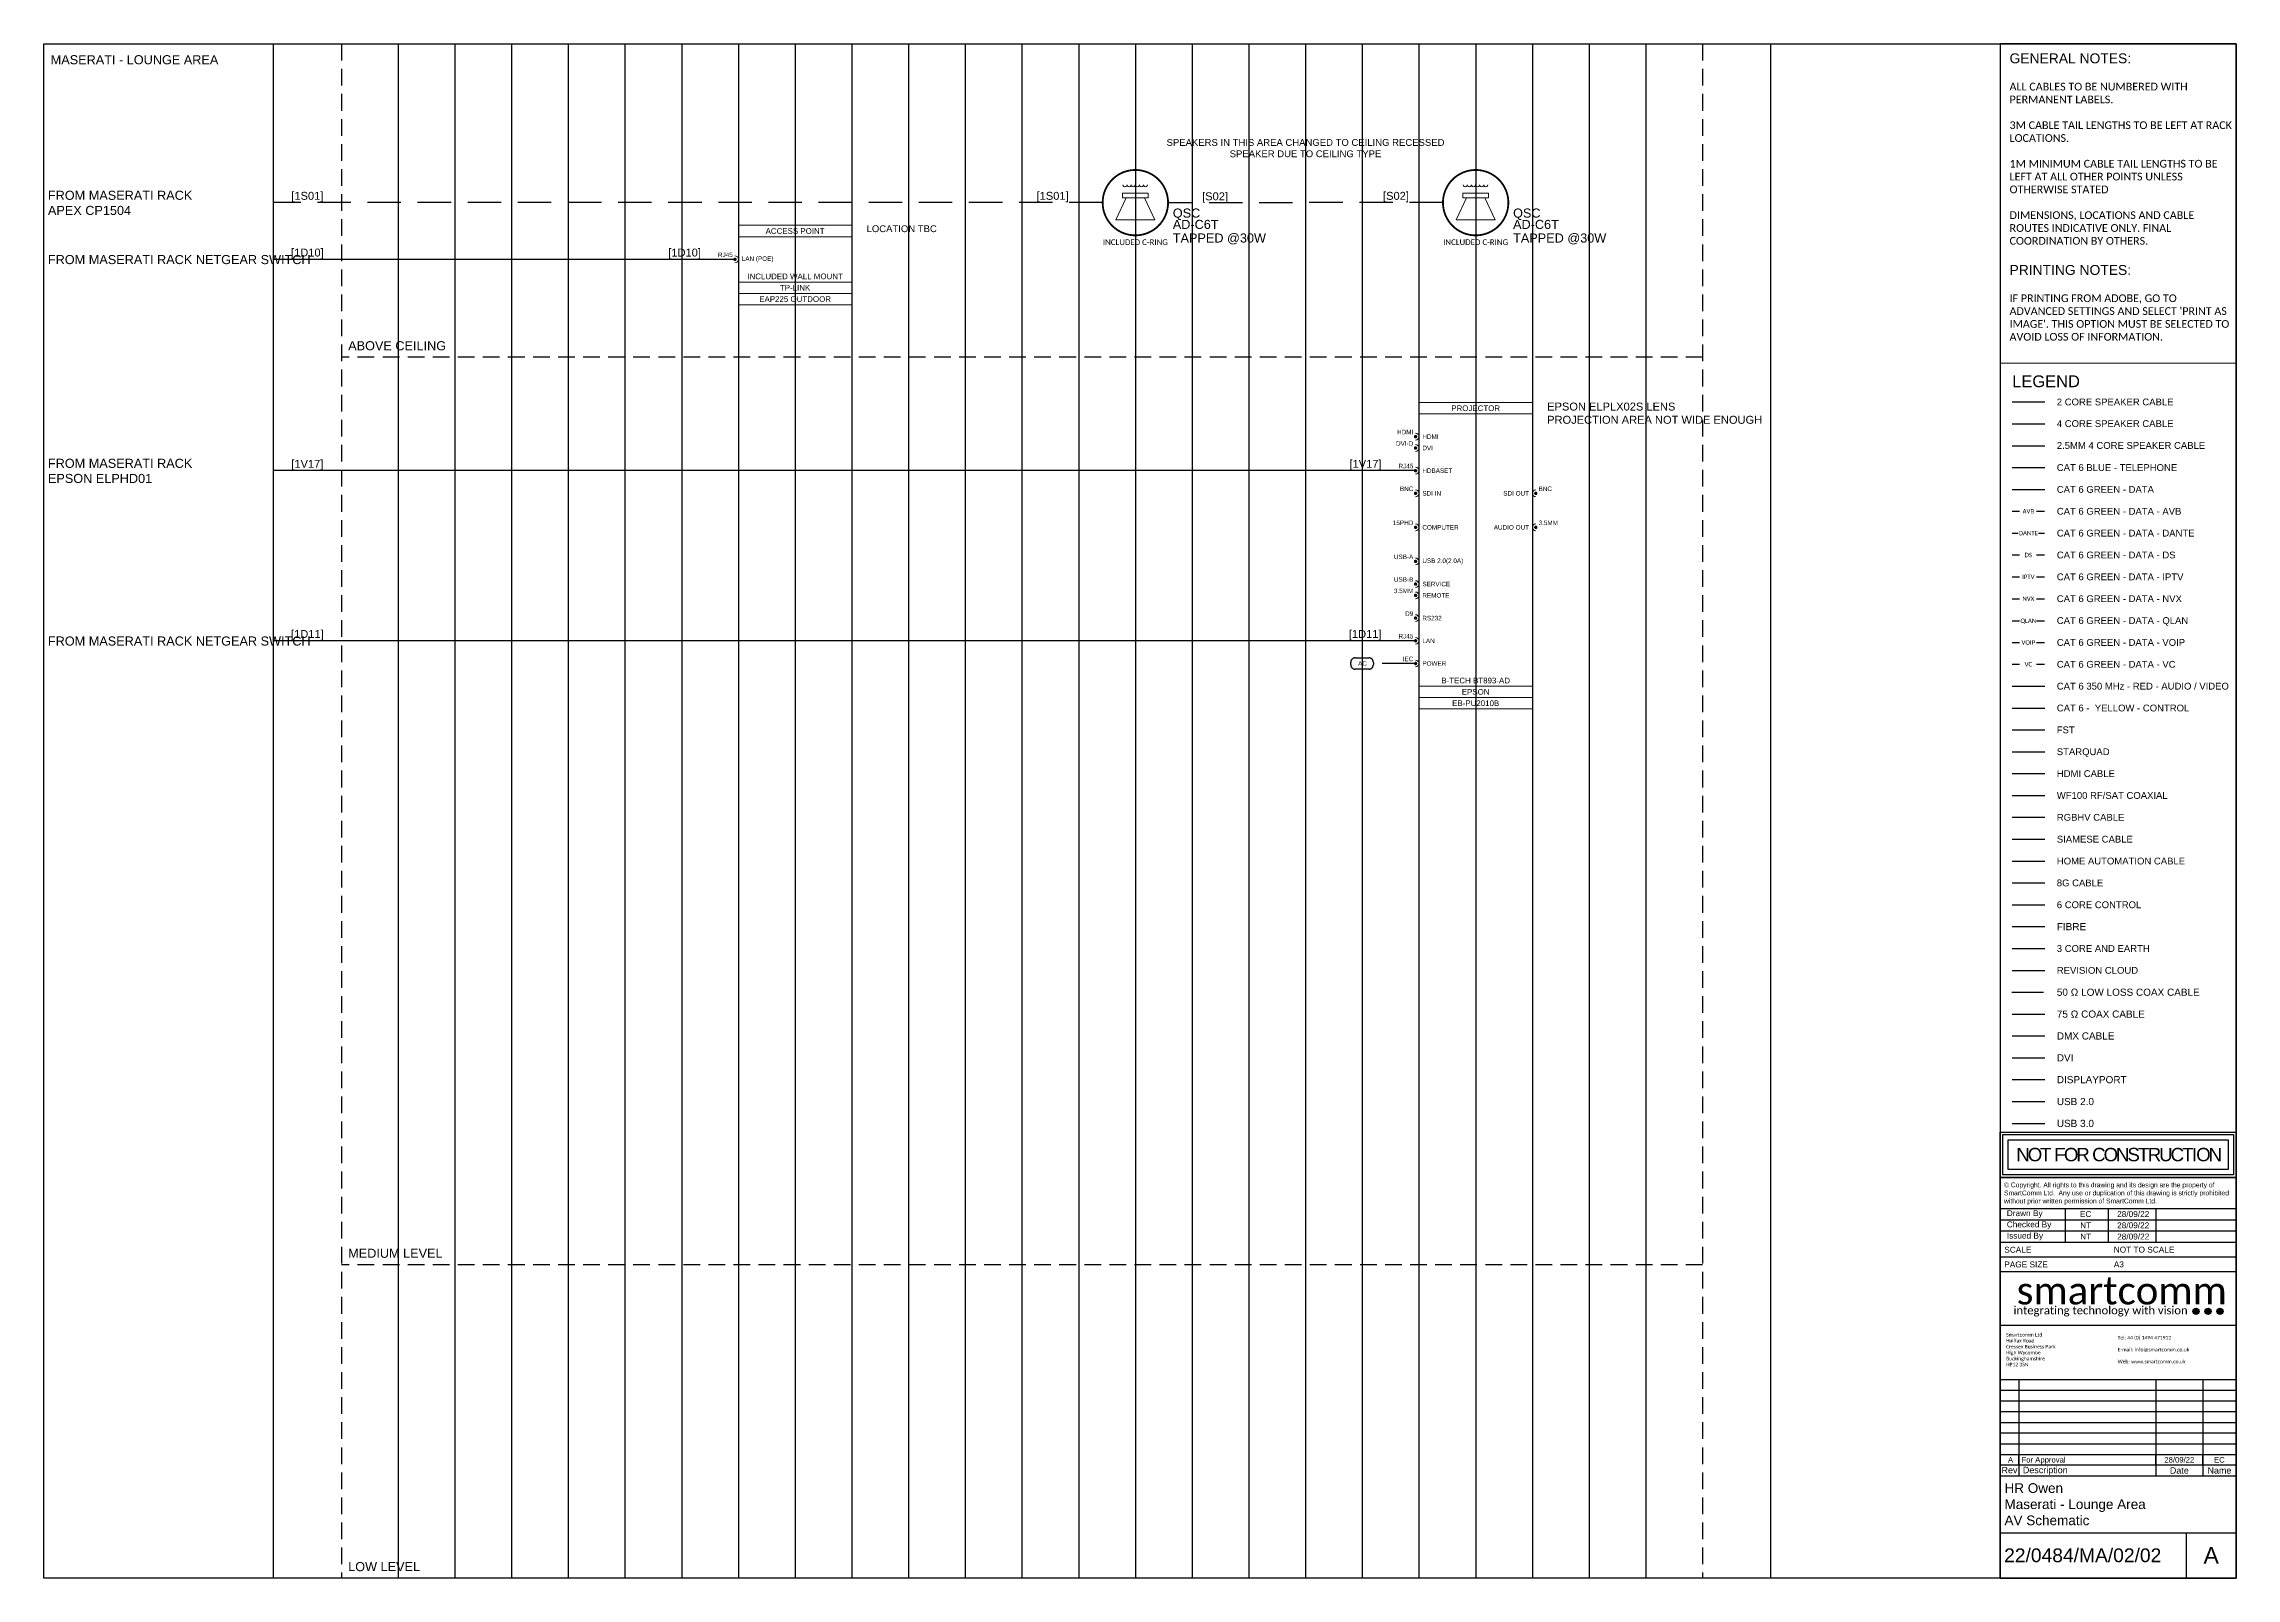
# Paper-space layout '02' of a CAD drawing. Header units: millimetres. Extents: x 6 to 404, y 1 to 279.
# The model-space entities are those that its viewports show. They can reach past a viewport. Long polylines and large blocks are cut down to what shows.
import ezdxf
from ezdxf.enums import TextEntityAlignment as Align
from ezdxf.lldxf.tags import DXFTag

# ---------------------------------------------------------------- set-up
doc = ezdxf.new("R2010")
doc.units = ezdxf.units.MM
for name, pattern in [('DASHDOT', [1, 0.5, -0.25, 0, -0.25]), ('DASHED', [0.75, 0.5, -0.25]), ('DASHED2', [0.375, 0.25, -0.125]), ('DIVIDE', [1.25, 0.5, -0.25, 0, -0.25, 0, -0.25])]:
    doc.linetypes.add(name, pattern=pattern)
for name, color, linetype in [('SC - 2 Core Speaker', 211, 'DASHED'), ('SC - 3 Core and Earth', 7, 'DIVIDE'), ('SC - 3 Core Flex', 7, 'DASHED'), ('SC - 4 Core Speaker', 211, 'Continuous'), ('SC - 50 Ohm Coax', 36, 'DASHDOT'), ('SC - 6 Core Control', 40, 'DASHED'), ('SC - 75 Ohm Coax', 36, 'DASHED'), ('SC - 8G Cable', 115, 'Continuous'), ('SC - Cat - Blue - Tel', 5, 'Continuous'), ('SC - Cat - Green - Data', 84, 'Continuous'), ('SC - Cat - Green - Data - QLAN', 84, 'QLAN'), ('SC - Cat - Red - AV', 1, 'Continuous'), ('SC - Cat - Yellow - Control', 40, 'Continuous'), ('SC - Display Port', 194, 'ZIGZAG'), ('SC - DMX Cable', 30, 'Continuous'), ('SC - DVI', 192, 'DASHDOT'), ('SC - Fibre', 170, 'DASHED'), ('SC - FST', 4, 'DASHED'), ('SC - HDMI', 192, 'Continuous'), ('SC - Home Automation Cable', 62, 'DASHED'), ('SC - Induction Loop 4 Core Speaker', 211, 'DIVIDE'), ('SC - Revision Cloud', 3, 'Continuous'), ('SC - RGBHV', 252, 'DASHED'), ('SC - Siamese', 46, 'DIVIDE'), ('SC - Starquad', 4, 'Continuous'), ('SC - Tel Data Socket Equipment', 7, 'Continuous'), ('SC - Text', 7, 'Continuous'), ('SC - TITLE_BLOCK', 7, 'Continuous'), ('SC - USB 2.0', 84, 'DASHED'), ('SC - USB 3.0', 84, 'DASHDOT'), ('SC - WF100', 252, 'Continuous'), ('Text', 7, 'Continuous')]:
    doc.layers.add(name, color=color, linetype=linetype)
doc.layers.add('SC - Equipment', color=7, linetype='Continuous', lineweight=13)
doc.layers.add('SC - Xlines', color=252, linetype='Continuous', plot=False)
doc.styles.add('ARIAL', font='arial.ttf')
doc.styles.add('CALIBRI', font='calibri.ttf')
doc.styles.get("Standard").update_dxf_attribs({"font": 'arial.ttf', "height": 35})
doc.styles.add('STYLE1', font='arial.ttf', dxfattribs={"height": 50})
tags = doc.linetypes.add('QLAN', pattern='A,3.942001,-0.106942,["QLAN",ARIAL,S=0.5,R=0,X=0,Y=-0.25],-1.981735,3.969322', length=10).pattern_tags.tags
tags[6] = DXFTag(74, 10)
doc.linetypes.add('ZIGZAG', pattern='A,0.00254,-5.08,[131,ltypeshp.shx,S=5.08,R=0,X=-5.08,Y=0],-10.16,[131,ltypeshp.shx,S=5.08,R=180,X=5.08,Y=0],-5.08', length=20.32254)

# ---------------------------------------------------------------- blocks, each defined once
blk = doc.blocks.new('DrawnChkIss')
at = {"layer": 'SC - TITLE_BLOCK'}
for p, q in [((0, 9.05), (44.13, 9.05)), ((12.21, 2.75), (12.21, 9.05)), ((20.25, 2.75), (20.25, 9.05)), ((29.13, 9.05), (29.13, 2.75)), ((0, 6.95), (44.13, 6.95)), ((0, 4.85), (44.13, 4.85)), ((0, 2.75), (44.13, 2.75))]:
    blk.add_line(p, q, dxfattribs=at)
at = {"layer": 'SC - TITLE_BLOCK', "char_height": 1.1057, "width": 10.9483, "attachment_point": 4}
for s, insert in [('{\\fArial|b0|i0|c0|p34;Drawn By}', (1.26, 8)), ('{\\fArial|b0|i0|c0|p34;Checked By}', (1.26, 5.9)), ('{\\fArial|b0|i0|c0|p34;Issued By}', (1.26, 3.8))]:
    blk.add_mtext(s, dxfattribs=dict(at, insert=insert))
at = {"layer": 'SC - TITLE_BLOCK', "style": 'STYLE1'}
for tag, p in [('INITIALS', (16.01, 8)), ('DRAWDATE', (24.89, 8)), ('INITIALS', (16.01, 5.9)), ('INITIALS', (16.01, 3.8)), ('ISSUEDATE', (24.89, 3.8)), ('CHKDDATE', (24.89, 5.9))]:
    blk.add_attdef(tag, text='', height=1.11, dxfattribs=at).set_placement(p, align=Align.MIDDLE_CENTER)
blk = doc.blocks.new('RevisionDTLS')
at = {"layer": 'SC - TITLE_BLOCK', "ltscale": 5}
for p, q in [((3.4, 0), (3.4, 1.94)), ((28.3, 0), (28.3, 1.94)), ((36.8, 0), (36.8, 1.94))]:
    blk.add_line(p, q, dxfattribs=at)
blk.add_lwpolyline([(0, 1.94), (42.87, 1.94), (42.87, 0), (0, 0)], close=True, dxfattribs=at)
blk.add_attdef('REV', text='', height=1, dxfattribs=at).set_placement((1.9, 0.97), align=Align.MIDDLE)
blk.add_attdef('DESCRIPTION', text='', height=1, dxfattribs=at).set_placement((3.9, 0.97), align=Align.MIDDLE_LEFT)
for tag, p in [('DATE', (32.55, 0.97)), ('INITIAL', (39.83, 0.97))]:
    blk.add_attdef(tag, text='', height=1, dxfattribs=at).set_placement(p, align=Align.MIDDLE_CENTER)
blk = doc.blocks.new('*U53')
at = {"layer": 'SC - TITLE_BLOCK'}
for points in [[(-21.44, 8.24), (21.44, 8.24), (21.44, 0), (-21.44, 0)], [(-20.95, 7.77), (20.95, 7.77), (20.95, 0.49), (-20.95, 0.49)], [(-19.98, 6.8), (19.98, 6.8), (19.98, 1.46), (-19.98, 1.46)]]:
    blk.add_lwpolyline(points, close=True, dxfattribs=at)
at = {"layer": 'SC - TITLE_BLOCK', "insert": (0, 4.13), "char_height": 2.4285, "width": 39.9585, "attachment_point": 5, "style": 'STYLE1'}
blk.add_mtext('{\\T0.85;NOT FOR CONSTRUCTION}', dxfattribs=at)
blk = doc.blocks.new('SMARTCOMM LOGO 2019')
at = {"layer": 'SC - TITLE_BLOCK', "ltscale": 5, "true_color": 0x0fce74}
h = blk.add_hatch(color=112, dxfattribs=at)
h.dxf.hatch_style = 1
edge = h.paths.add_edge_path()
edge.add_arc((14.16, -2.37), 0.569, 0, 360)
h = blk.add_hatch(color=112, dxfattribs=at)
h.dxf.hatch_style = 1
edge = h.paths.add_edge_path()
edge.add_arc((16.32, -2.37), 0.569, 0, 360)
h = blk.add_hatch(color=112, dxfattribs=at)
h.dxf.hatch_style = 1
edge = h.paths.add_edge_path()
edge.add_arc((18.48, -2.37), 0.569, 0, 360)
at = {"layer": 'SC - TITLE_BLOCK', "color": 112, "ltscale": 5, "true_color": 0x0fce74}
for centre in [(14.16, -2.37), (16.32, -2.37), (18.48, -2.37)]:
    blk.add_circle(centre, 0.569, dxfattribs=at)
at = {"layer": 'SC - TITLE_BLOCK', "ltscale": 5, "insert": (0, 1.36), "char_height": 5, "attachment_point": 5, "style": 'CALIBRI'}
blk.add_mtext_dynamic_manual_height_columns('\\pxqd;{\\C232;\\c6885326;smart\\C253;\\c10396581;comm}', width=36.8648, gutter_width=48.7, heights=[0], dxfattribs=at)
at = {"layer": 'SC - TITLE_BLOCK', "ltscale": 5, "insert": (-3.19, -2.37), "char_height": 1.47, "attachment_point": 5, "line_spacing_factor": 0.816327, "style": 'CALIBRI'}
blk.add_mtext_dynamic_manual_height_columns('{\\C253;\\c10396581;integrating technology with} {\\C232;\\c6885326;vision}', width=69.6177, gutter_width=48.7, heights=[0], dxfattribs=at)
blk = doc.blocks.new('EPSON EB-PU2010B - SCHEMATIC')
at = {"layer": 'SC - Equipment'}
for p, q in [((-25, 0), (25, 0)), ((-25, -135), (-25, 0)), ((25, 0), (25, -135)), ((25, -5), (-25, -5)), ((25, -125), (-25, -125)), ((25, -125), (-25, -125)), ((25, -130), (-25, -130)), ((25, -130), (-25, -130)), ((25, -130), (-25, -130)), ((25, -135), (-25, -135))]:
    blk.add_line(p, q, dxfattribs=at)
at = {"layer": 'SC - Equipment', "const_width": 0.7}
for points in [[(-26.1, -15, 1), (-26.9, -15, 1)], [(-26.1, -20, 1), (-26.9, -20, 1)], [(-26.1, -30, 1), (-26.9, -30, 1)], [(-26.1, -40, 1), (-26.9, -40, 1)], [(26.1, -40, -1), (26.9, -40, -1)], [(-26.1, -55, 1), (-26.9, -55, 1)], [(26.1, -55, -1), (26.9, -55, -1)], [(-26.1, -70, 1), (-26.9, -70, 1)], [(-26.1, -80, 1), (-26.9, -80, 1)], [(-26.1, -85, 1), (-26.9, -85, 1)], [(-26.1, -95, 1), (-26.9, -95, 1)], [(-26.1, -105, 1), (-26.9, -105, 1)], [(-26.1, -115, 1), (-26.9, -115, 1)]]:
    blk.add_lwpolyline(points, format="xyb", close=True, dxfattribs=at)
at = {"layer": 'SC - Equipment'}
for centre, start, end in [((-26.5, -15), 270, 90), ((-26.5, -20), 270, 90), ((-26.5, -30), 270, 90), ((-26.5, -40), 270, 90), ((26.5, -40), 90, 270), ((-26.5, -55), 270, 90), ((26.5, -55), 90, 270), ((-26.5, -70), 270, 90), ((-26.5, -80), 270, 90), ((-26.5, -85), 270, 90), ((-26.5, -95), 270, 90), ((-26.5, -105), 270, 90), ((-26.5, -115), 270, 90)]:
    blk.add_arc(centre, 1.5, start, end, dxfattribs=at)
at = {"ltscale": 5}
for tag, p in [('DESCRIPTION', (0, -2.5)), ('BRACKET', (0, -122.5)), ('MODEL', (0, -132.5)), ('MAKE', (0, -127.5))]:
    blk.add_attdef(tag, text='', height=2.5, dxfattribs=at).set_placement(p, align=Align.MIDDLE_CENTER)
at = {"ltscale": 5, "flags": 1}
for tag, p in [('ROOM_TYPE', (45, -5)), ('LOCATION', (45, -10)), ('RACK_EQUIPMENT_(Y/N)', (45, -15)), ('IP_(Y/N)', (45, -30)), ('AMP(@240V)', (45, -40)), ('POE(WATT)', (45, -35)), ('WATT', (45, -45)), ('BTU/H', (45, -50)), ('WEIGHT(KG)', (45, -55)), ('TRANSFORMER_TAPS', (45, -60))]:
    blk.add_attdef(tag, p, '', height=2.5, dxfattribs=at)
at = {"layer": 'SC - Equipment', "ltscale": 5, "char_height": 2}
for s, insert, width, attachment_point in [('DVI-D', (-27.5, -18), 5.7736, 6), ('HDMI', (-27.5, -13), 5.7736, 6), ('HDMI', (-23.5, -15), 23.5, 4), ('DVI', (-23.5, -20), 23.5, 4), ('RJ45', (-27.5, -28), 5.7736, 6), ('HDBASET', (-23.5, -30), 23.5, 4), ('BNC', (-27.5, -38), 5.7736, 6), ('BNC', (27.72, -38), 7.1748, 4), ('SDI IN', (-23.5, -40), 23.5, 4), ('SDI OUT', (23.5, -40), 23.5, 6), ('15PHD', (-27.5, -53), 5.7736, 6), ('COMPUTER', (-23.5, -55), 23.5, 4), ('AUDIO OUT', (23.5, -55), 23.5, 6), ('3.5MM', (27.72, -53), 7.1748, 4), ('USB-A', (-27.5, -68), 5.7736, 6), ('USB-B', (-27.5, -78), 5.7736, 6), ('USB 2.0(2.0A)', (-23.5, -70), 23.5, 4), ('3.5MM', (-27.5, -83), 5.7736, 6), ('SERVICE', (-23.5, -80), 23.5, 4), ('REMOTE', (-23.5, -85), 23.5, 4), ('D9', (-27.5, -93), 5.7736, 6), ('RS232', (-23.5, -95), 23.5, 4), ('RJ45', (-27.5, -103), 5.7736, 6), ('LAN', (-23.5, -105), 23.5, 4), ('IEC', (-27.5, -113), 5.7736, 6), ('POWER', (-23.5, -115), 23.5, 4)]:
    blk.add_mtext(s, dxfattribs=dict(at, insert=insert, width=width, attachment_point=attachment_point))
blk = doc.blocks.new('TP-LINK EAP225 OUTDOOR - SCHEMATIC')
at = {"layer": 'SC - Equipment'}
for p, q in [((-25, 0), (25, 0)), ((-25, -35), (-25, 0)), ((25, 0), (25, -35)), ((25, -5), (-25, -5)), ((25, -25), (-25, -25)), ((25, -25), (-25, -25)), ((25, -30), (-25, -30)), ((25, -30), (-25, -30)), ((25, -30), (-25, -30)), ((25, -35), (-25, -35))]:
    blk.add_line(p, q, dxfattribs=at)
at = {"layer": 'SC - Equipment', "const_width": 0.7}
blk.add_lwpolyline([(-26.1, -15, 1), (-26.9, -15, 1)], format="xyb", close=True, dxfattribs=at)
at = {"layer": 'SC - Equipment'}
blk.add_arc((-26.5, -15), 1.5, 270, 90, dxfattribs=at)
at = {"ltscale": 5}
for tag, p in [('DESCRIPTION', (0, -2.5)), ('BRACKET', (0, -22.5)), ('MAKE', (0, -27.5)), ('MODEL', (0, -32.5))]:
    blk.add_attdef(tag, text='', height=2.5, dxfattribs=at).set_placement(p, align=Align.MIDDLE_CENTER)
at = {"ltscale": 5, "flags": 1}
for tag, p in [('ROOM_TYPE', (45, -5)), ('LOCATION', (45, -10)), ('RACK_EQUIPMENT_(Y/N)', (45, -15)), ('IP_(Y/N)', (45, -30)), ('AMP(@240V)', (45, -40)), ('POE(WATT)', (45, -35)), ('WATT', (45, -45)), ('BTU/H', (45, -50)), ('WEIGHT(KG)', (45, -55)), ('TRANSFORMER_TAPS', (45, -60))]:
    blk.add_attdef(tag, p, '', height=2.5, dxfattribs=at)
at = {"layer": 'SC - Equipment', "ltscale": 5, "char_height": 2}
for s, insert, width, attachment_point in [('RJ45', (-27.5, -13), 5.7736, 6), ('LAN (POE)', (-23.5, -15), 23.5, 4)]:
    blk.add_mtext(s, dxfattribs=dict(at, insert=insert, width=width, attachment_point=attachment_point))
blk = doc.blocks.new('QSC AD-C6T - SCHEMATIC')
at = {"layer": 'SC - Equipment'}
for p, q in [((-4.04, -12.3), (-8.61, -21.95)), ((4.03, -12.3), (8.58, -21.96)), ((8.58, -21.96), (-8.61, -21.95))]:
    blk.add_line(p, q, dxfattribs=at)
at = {"layer": 'SC - Equipment', "const_width": 0.797}
for points in [[(14.41, -14.43, 1), (-14.43, -14.41, 1)], [(-14.43, -14.41, 1), (14.41, -14.43, 1)]]:
    blk.add_lwpolyline(points, format="xyb", dxfattribs=at)
at = {"layer": 'SC - Equipment'}
for points in [[(-5.71, -10.19), (5.7, -10.2), (5.7, -12.3), (-5.71, -12.29)], [(-5.71, -10.19), (5.7, -10.2), (5.7, -12.31), (-5.71, -12.3)]]:
    blk.add_lwpolyline(points, close=True, dxfattribs=at)
for centre in [(-4.59, -6.52), (-2.78, -6.52), (-0.97, -6.52), (0.85, -6.53), (2.64, -6.53), (4.45, -6.53)]:
    blk.add_arc(centre, 0.9, 179.95469, 359.95469, dxfattribs=at)
at = {"ltscale": 5, "style": 'CALIBRI', "flags": 1}
for tag, p in [('ROOM_TYPE', (34.66, 30.74)), ('LOCATION', (34.66, 25.74)), ('RACK_EQUIPMENT_(Y/N)', (34.66, 20.74)), ('POE(WATT)', (34.66, 10.74)), ('IP_(Y/N)', (34.66, 15.74)), ('AMP(@240V)', (34.66, 5.74)), ('WATT', (34.66, 0.74)), ('WEIGHT(KG)', (34.66, -9.26)), ('BTU/H', (34.66, -4.26)), ('DESCRIPTION', (34.66, -14.26))]:
    blk.add_attdef(tag, p, '', height=2.5, dxfattribs=at)
at = {"ltscale": 5, "style": 'CALIBRI'}
blk.add_attdef('BRACKET', text='', height=2.5, dxfattribs=at).set_placement((-0.01, -31.84), align=Align.MIDDLE_CENTER)
at = {"layer": 'SC - Equipment'}
for tag, p in [('MAKE', (16.49, -21)), ('MODEL', (16.49, -26))]:
    blk.add_attdef(tag, p, '', height=4, dxfattribs=at)
at = {"layer": 'SC - Equipment', "color": 3}
blk.add_attdef('TRANSFORMER_TAPS', (16.49, -32), '', height=4, dxfattribs=at)

msp = doc.modelspace()

# ---------------------------------------------------------------- linework, layer by layer
at = {"color": 30, "linetype": 'DASHED2', "ltscale": 5}
for p, q in [((-47027.417, 5026.747), (-47027.417, 4350.502)), ((-46427.417, 5026.747), (-46427.417, 4350.502))]:
    msp.add_line(p, q, dxfattribs=at)
at = {"color": 31, "linetype": 'DASHED2', "ltscale": 5}
for p, q in [((-46427.417, 4888.625), (-47027.417, 4888.625)), ((-46427.417, 4488.625), (-47027.417, 4488.625))]:
    msp.add_line(p, q, dxfattribs=at)
at = {"layer": 'SC - 2 Core Speaker', "ltscale": 5}
msp.add_line((-55542.596, -2641.622), (-55475.743, -2641.622), dxfattribs=at)
for points in [[(-46691.847, 4956.758), (-47057.417, 4956.758)], [(-46541.847, 4956.758), (-46663.009, 4956.736)]]:
    msp.add_lwpolyline(points, dxfattribs=at)
at = {"layer": 'SC - 3 Core and Earth', "ltscale": 5}
msp.add_line((-55542.596, -3766.622), (-55475.743, -3766.622), dxfattribs=at)
at = {"layer": 'SC - 3 Core Flex', "ltscale": 3}
msp.add_lwpolyline([(-46580.514, 4756.125), (-46574.514, 4756.125, -0.4142136), (-46572.514, 4754.125), (-46572.514, 4753.125, -0.4142136), (-46574.514, 4751.125), (-46580.514, 4751.125, -0.4142136), (-46582.514, 4753.125), (-46582.514, 4754.125, -0.4142136)], format="xyb", close=True, dxfattribs=at)
at = {"layer": 'SC - 3 Core Flex', "ltscale": 5}
msp.add_lwpolyline([(-46553.917, 4753.625), (-46572.514, 4753.625)], dxfattribs=at)
at = {"layer": 'SC - 4 Core Speaker', "ltscale": 5}
msp.add_line((-55542.596, -2686.622), (-55475.743, -2686.622), dxfattribs=at)
at = {"layer": 'SC - 50 Ohm Coax', "ltscale": 5}
msp.add_line((-55543.295, -3856.622), (-55478.441, -3856.622), dxfattribs=at)
at = {"layer": 'SC - 6 Core Control', "ltscale": 5}
msp.add_line((-55542.596, -3676.622), (-55475.743, -3676.622), dxfattribs=at)
at = {"layer": 'SC - 75 Ohm Coax', "ltscale": 5}
msp.add_line((-55542.596, -3901.622), (-55475.743, -3901.622), dxfattribs=at)
at = {"layer": 'SC - 8G Cable', "ltscale": 5}
msp.add_line((-55542.596, -3631.622), (-55475.743, -3631.622), dxfattribs=at)
at = {"layer": 'SC - Cat - Blue - Tel', "ltscale": 5}
msp.add_line((-55542.596, -2776.622), (-55475.743, -2776.622), dxfattribs=at)
at = {"layer": 'SC - Cat - Green - Data', "ltscale": 5}
for p, q in [((-55542.596, -2821.622), (-55475.743, -2821.622)), ((-55542.914, -3091.946), (-55527.886, -3091.946))]:
    msp.add_line(p, q, dxfattribs=at)
at = {"layer": 'SC - Cat - Green - Data', "ltscale": 5, "transparency": 33554687}
for p, q in [((-55542.914, -2866.622), (-55527.886, -2866.622)), ((-55492.557, -2866.622), (-55476.06, -2866.622)), ((-55542.914, -2911.622), (-55530.214, -2911.622)), ((-55488.907, -2911.622), (-55476.06, -2911.622)), ((-55542.914, -2956.622), (-55527.886, -2956.622)), ((-55492.557, -2956.622), (-55476.06, -2956.622)), ((-55542.914, -3001.622), (-55527.886, -3001.622)), ((-55492.557, -3001.622), (-55476.06, -3001.622)), ((-55542.914, -3046.622), (-55527.886, -3046.622)), ((-55492.557, -3046.622), (-55476.06, -3046.622)), ((-55492.557, -3091.946), (-55476.06, -3091.946)), ((-55542.914, -3136.622), (-55527.886, -3136.622)), ((-55492.557, -3136.622), (-55476.06, -3136.622)), ((-55542.914, -3181.622), (-55527.886, -3181.622)), ((-55492.557, -3181.622), (-55476.06, -3181.622))]:
    msp.add_line(p, q, dxfattribs=at)
at = {"layer": 'SC - Cat - Green - Data', "ltscale": 5}
for points in [[(-46853.917, 4931.758), (-47057.417, 4931.758)], [(-46553.917, 4763.625), (-47057.417, 4763.625)]]:
    msp.add_lwpolyline(points, dxfattribs=at)
at = {"layer": 'SC - Cat - Red - AV', "ltscale": 5}
msp.add_line((-55542.596, -3226.622), (-55475.743, -3226.622), dxfattribs=at)
msp.add_lwpolyline([(-46553.917, 4838.625), (-47057.417, 4838.625)], dxfattribs=at)
at = {"layer": 'SC - Cat - Yellow - Control', "ltscale": 5}
msp.add_line((-55542.596, -3271.622), (-55475.743, -3271.622), dxfattribs=at)
at = {"layer": 'SC - Display Port', "ltscale": 0.1}
msp.add_line((-55542.596, -4036.622), (-55475.743, -4036.622), dxfattribs=at)
at = {"layer": 'SC - DMX Cable', "ltscale": 5}
msp.add_line((-55542.596, -3946.622), (-55475.743, -3946.622), dxfattribs=at)
at = {"layer": 'SC - DVI', "ltscale": 5}
msp.add_line((-55542.596, -3991.622), (-55475.743, -3991.622), dxfattribs=at)
at = {"layer": 'SC - Fibre', "ltscale": 5}
msp.add_line((-55542.596, -3721.622), (-55475.743, -3721.622), dxfattribs=at)
at = {"layer": 'SC - FST', "ltscale": 5}
msp.add_line((-55542.596, -3316.622), (-55475.743, -3316.622), dxfattribs=at)
at = {"layer": 'SC - HDMI', "ltscale": 5}
msp.add_line((-55542.596, -3406.622), (-55475.743, -3406.622), dxfattribs=at)
at = {"layer": 'SC - Home Automation Cable', "ltscale": 5}
msp.add_line((-55542.596, -3586.622), (-55475.743, -3586.622), dxfattribs=at)
at = {"layer": 'SC - Induction Loop 4 Core Speaker', "ltscale": 5}
msp.add_line((-55542.596, -2731.622), (-55475.743, -2731.622), dxfattribs=at)
at = {"layer": 'SC - Revision Cloud', "ltscale": 5}
msp.add_line((-55542.596, -3811.622), (-55475.743, -3811.622), dxfattribs=at)
at = {"layer": 'SC - RGBHV', "ltscale": 5}
msp.add_line((-55542.596, -3496.622), (-55475.743, -3496.622), dxfattribs=at)
at = {"layer": 'SC - Siamese', "ltscale": 5}
msp.add_line((-55542.596, -3541.622), (-55475.743, -3541.622), dxfattribs=at)
at = {"layer": 'SC - Starquad', "ltscale": 5}
msp.add_line((-55542.596, -3361.622), (-55475.743, -3361.622), dxfattribs=at)
at = {"layer": 'SC - USB 2.0', "ltscale": 5}
msp.add_line((-55542.596, -4081.622), (-55475.743, -4081.622), dxfattribs=at)
at = {"layer": 'SC - USB 3.0', "ltscale": 5}
msp.add_line((-55542.596, -4126.622), (-55475.743, -4126.622), dxfattribs=at)
at = {"layer": 'SC - WF100', "ltscale": 5}
msp.add_line((-55542.596, -3451.622), (-55475.743, -3451.622), dxfattribs=at)
at = {"layer": 'SC - Xlines', "ltscale": 5, "transparency": 33554687}
msp.add_lwpolyline([(-47158.553, 5026.747), (-46296.28, 5026.747), (-46296.28, 4350.502), (-47158.553, 4350.502)], close=True, dxfattribs=at)
at = {"layer": 'SC - Xlines', "ltscale": 5}
for points in [[(-47057.417, 5026.747), (-47057.417, 4350.502)], [(-46977.417, 5026.747), (-46977.417, 4350.502)], [(-46927.417, 5026.747), (-46927.417, 4350.502)], [(-46877.417, 5026.747), (-46877.417, 4350.502)], [(-46827.417, 5026.747), (-46827.417, 4350.502)], [(-46777.417, 5026.747), (-46777.417, 4350.502)], [(-46727.417, 5026.747), (-46727.417, 4350.502)], [(-46677.417, 5026.747), (-46677.417, 4350.502)], [(-46627.417, 5026.747), (-46627.417, 4350.502)], [(-46577.417, 5026.747), (-46577.417, 4350.502)], [(-46527.417, 5026.747), (-46527.417, 4350.502)], [(-46477.417, 5026.747), (-46477.417, 4350.502)], [(-46397.417, 5026.747), (-46397.417, 4350.502)]]:
    msp.add_lwpolyline(points, dxfattribs=at)
at = {"layer": 'SC - Xlines', "color": 250, "ltscale": 5}
for points in [[(-47002.417, 5026.747), (-47002.417, 4350.502)], [(-46952.417, 5026.747), (-46952.417, 4350.502)], [(-46902.417, 5026.747), (-46902.417, 4350.502)], [(-46852.417, 5026.747), (-46852.417, 4350.502)], [(-46802.417, 5026.747), (-46802.417, 4350.502)], [(-46752.417, 5026.747), (-46752.417, 4350.502)], [(-46702.417, 5026.747), (-46702.417, 4350.502)], [(-46652.417, 5026.747), (-46652.417, 4350.502)], [(-46602.417, 5026.747), (-46602.417, 4350.502)], [(-46552.417, 5026.747), (-46552.417, 4350.502)], [(-46502.417, 5026.747), (-46502.417, 4350.502)], [(-46452.417, 5026.747), (-46452.417, 4350.502)]]:
    msp.add_lwpolyline(points, dxfattribs=at)

# ---------------------------------------------------------------- block references
at = {"ltscale": 5}
for name, p, values in [('QSC AD-C6T - SCHEMATIC', (-46677.417, 4971.166), {'MAKE': 'QSC', 'MODEL': 'AD-C6T', 'BRACKET': 'INCLUDED C-RING', 'TRANSFORMER_TAPS': 'TAPPED @30W'}), ('QSC AD-C6T - SCHEMATIC', (-46527.417, 4971.166), {'MAKE': 'QSC', 'MODEL': 'AD-C6T', 'BRACKET': 'INCLUDED C-RING', 'TRANSFORMER_TAPS': 'TAPPED @30W'}), ('TP-LINK EAP225 OUTDOOR - SCHEMATIC', (-46827.417, 4946.758), {'DESCRIPTION': 'ACCESS POINT', 'MAKE': 'TP-LINK', 'MODEL': 'EAP225 OUTDOOR', 'BRACKET': 'INCLUDED WALL MOUNT'}), ('EPSON EB-PU2010B - SCHEMATIC', (-46527.417, 4868.625), {'DESCRIPTION': 'PROJECTOR', 'MAKE': 'EPSON', 'MODEL': 'EB-PU2010B', 'BRACKET': 'B-TECH BT893-AD'})]:
    msp.add_blockref(name, p, dxfattribs=at).add_auto_attribs(values)

# ---------------------------------------------------------------- texts
at = {"layer": 'SC - Cat - Green - Data - QLAN', "ltscale": 5, "transparency": 33554687, "style": 'CALIBRI'}
for s, p in [('AVB', (-55509.487, -2866.622)), ('DANTE', (-55509.487, -2911.622)), ('DS', (-55509.487, -2956.622)), ('IPTV', (-55509.487, -3001.622)), ('NVX', (-55509.487, -3046.622)), ('VOIP', (-55509.487, -3136.622)), ('VC', (-55509.487, -3181.622))]:
    msp.add_text(s, height=9.0259, dxfattribs=at).set_placement(p, align=Align.MIDDLE_CENTER)
at = {"layer": 'SC - Cat - Green - Data - QLAN', "ltscale": 5, "style": 'CALIBRI'}
msp.add_text('QLAN', height=9.0259, dxfattribs=at).set_placement((-55509.487, -3091.946), align=Align.MIDDLE_CENTER)
at = {"layer": 'SC - Tel Data Socket Equipment', "insert": (-46495.917, 4868.625), "char_height": 3.5, "width": 134.02561, "attachment_point": 1}
msp.add_mtext('EPSON ELPLX02S LENS \\P{\\C1;PROJECTION AREA NOT WIDE ENOUGH}', dxfattribs=at)
at = {"layer": 'SC - Text', "style": 'STYLE1'}
for s, height, p in [('2 CORE SPEAKER CABLE', 14, (-55450.898, -2641.622)), ('4 CORE SPEAKER CABLE', 14, (-55450.898, -2686.144)), ('2.5MM 4 CORE SPEAKER CABLE', 14, (-55450.898, -2731.144)), ('CAT 6 BLUE - TELEPHONE', 14, (-55450.898, -2776.622)), ('CAT 6 GREEN - DATA', 14, (-55450.898, -2821.622)), ('CAT 6 GREEN - DATA - AVB', 14, (-55450.898, -2866.622)), ('CAT 6 GREEN - DATA - DANTE', 14, (-55450.898, -2911.622)), ('CAT 6 GREEN - DATA - DS', 14, (-55450.898, -2956.622)), ('CAT 6 GREEN - DATA - IPTV', 14, (-55450.898, -3001.622)), ('CAT 6 GREEN - DATA - NVX', 14, (-55450.898, -3046.622)), ('CAT 6 GREEN - DATA - QLAN', 14, (-55450.898, -3091.622)), ('CAT 6 GREEN - DATA - VOIP', 14, (-55450.898, -3136.622)), ('CAT 6 GREEN - DATA - VC', 14, (-55450.898, -3181.622)), ('CAT 6 350 MHz - RED - AUDIO / VIDEO', 14, (-55450.898, -3226.622)), ('CAT 6 -  YELLOW - CONTROL', 14, (-55450.898, -3271.622)), ('FST', 14, (-55450.898, -3316.622)), ('STARQUAD', 14, (-55450.898, -3361.622)), ('HDMI CABLE', 14, (-55450.898, -3406.622)), ('WF100 RF/SAT COAXIAL', 14, (-55450.898, -3451.622)), ('RGBHV CABLE', 14, (-55450.898, -3496.622)), ('SIAMESE CABLE', 14, (-55450.898, -3541.622)), ('HOME AUTOMATION CABLE', 14, (-55450.898, -3586.622)), ('8G CABLE', 14, (-55450.898, -3631.622)), ('6 CORE CONTROL', 14, (-55450.898, -3676.622)), ('FIBRE', 14.7, (-55450.898, -3721.622)), ('3 CORE AND EARTH', 14, (-55450.898, -3766.622)), ('REVISION CLOUD', 14, (-55450.898, -3811.622)), ('50 Ω LOW LOSS COAX CABLE', 14.7, (-55450.898, -3856.622)), ('75 Ω COAX CABLE', 14.7, (-55450.898, -3901.622)), ('DMX CABLE', 14.7, (-55450.898, -3946.622)), ('DVI', 14.7, (-55450.898, -3991.622)), ('DISPLAYPORT', 14.7, (-55450.898, -4036.622)), ('USB 2.0', 14.7, (-55450.898, -4081.622)), ('USB 3.0', 14.7, (-55450.898, -4126.622))]:
    msp.add_text(s, height=height, dxfattribs=at).set_placement(p, align=Align.MIDDLE_LEFT)
at = {"layer": 'SC - Text', "insert": (-47155.553, 5021.747), "char_height": 4, "width": 97.49642, "attachment_point": 1, "style": 'ARIAL'}
msp.add_mtext('MASERATI - LOUNGE AREA', dxfattribs=at)
at = {"layer": 'SC - Text', "color": 1, "char_height": 3, "width": 134.02561}
for s, insert, attachment_point in [('SPEAKERS IN THIS AREA CHANGED TO CEILING RECESSED SPEAKER DUE TO CEILING TYPE', (-46602.428, 4976.747), 8), ('LOCATION TBC', (-46795.917, 4946.758), 1)]:
    msp.add_mtext(s, dxfattribs=dict(at, insert=insert, attachment_point=attachment_point))
at = {"layer": 'SC - Text'}
for s, insert, char_height, width, attachment_point in [('FROM MASERATI RACK \\PAPEX CP1504', (-47156.772, 4956.635), 4, 112.13429, 4), ('[1S01]', (-47042.417, 4956.958), 3.5, 12.99494, 8), ('[1S01]', (-46706.847, 4956.958), 3.5, 14.6761, 9), ('[S02]', (-46648.009, 4956.736), 3.5, 15.57197, 7), ('[S02]', (-46556.847, 4956.948), 3.5, 14.6761, 9), ('FROM MASERATI RACK NETGEAR SWITCH', (-47156.772, 4931.635), 4, 112.13429, 4), ('[1D10]', (-47042.417, 4931.958), 3.5, 12.99494, 8), ('[1D10]', (-46868.917, 4931.958), 3.5, 14.6761, 9), ('FROM MASERATI RACK \\PEPSON ELPHD01', (-47156.772, 4838.501), 4, 112.13429, 4), ('[1V17]', (-47042.417, 4838.825), 3.5, 12.99494, 8), ('[1V17]', (-46568.917, 4838.825), 3.5, 14.6761, 9), ('FROM MASERATI RACK NETGEAR SWITCH', (-47156.772, 4763.501), 4, 112.13429, 4), ('[1D11]', (-47042.417, 4763.825), 3.5, 12.99494, 8), ('[1D11]', (-46568.917, 4763.825), 3.5, 14.6761, 9)]:
    msp.add_mtext(s, dxfattribs=dict(at, insert=insert, char_height=char_height, width=width, attachment_point=attachment_point))
at = {"layer": 'SC - Text', "char_height": 4, "attachment_point": 7, "style": 'ARIAL'}
for s, insert in [('ABOVE CEILING', (-47024.417, 4891.625)), ('MEDIUM LEVEL', (-47024.417, 4491.625)), ('LOW LEVEL', (-47024.417, 4353.502))]:
    msp.add_mtext(s, dxfattribs=dict(at, insert=insert))
at = {"layer": 'Text', "insert": (-46577.314, 4753.625), "char_height": 2, "width": 143.97126, "attachment_point": 5}
msp.add_mtext('AC', dxfattribs=at)

psp = doc.layouts.new('02')

# ---------------------------------------------------------------- linework, layer by layer
at = {"layer": 'SC - TITLE_BLOCK'}
for p, q in [((361.02, 59.17), (403.89, 59.17)), ((361.02, 56.5), (403.89, 56.5)), ((361.02, 46.78), (403.89, 46.78)), ((361.02, 36.89), (403.89, 36.89)), ((364.43, 36.89), (364.43, 19.4)), ((389.32, 36.89), (389.32, 19.4)), ((397.82, 36.89), (397.82, 19.4)), ((361.02, 34.95), (403.89, 34.95)), ((361.02, 33), (403.89, 33)), ((361.02, 31.06), (403.89, 31.06)), ((361.02, 29.12), (403.89, 29.12)), ((403.89, 27.18), (361.03, 27.18)), ((361.03, 25.23), (403.89, 25.23)), ((361.03, 23.29), (403.89, 23.29)), ((403.89, 21.35), (361.03, 21.35)), ((361.03, 19.4), (403.89, 19.4)), ((361.02, 9.08), (403.89, 9.08)), ((394.82, 9.08), (394.82, 0.83)), ((403.89, 9.08), (403.89, 0.83))]:
    psp.add_line(p, q, dxfattribs=at)
for points in [[(5.76, 279.44), (403.89, 279.44), (403.89, 0.83), (5.76, 0.83)], [(361.02, 0.83), (403.89, 0.83), (403.89, 279.44), (361.02, 279.44)], [(361.02, 73.6), (403.89, 73.6), (403.89, 0.83), (361.02, 0.83)]]:
    psp.add_lwpolyline(points, close=True, dxfattribs=at)
at = {"layer": 'SC - TITLE_BLOCK', "ltscale": 5}
psp.add_lwpolyline([(361.03, 23.29), (403.89, 23.29), (403.89, 21.35), (361.03, 21.35)], close=True, dxfattribs=at)

# ---------------------------------------------------------------- block references
at = {"layer": 'SC - TITLE_BLOCK'}
for name, p in [('*U53', (382.46, 73.6)), ('SMARTCOMM LOGO 2019', (382.46, 51.64))]:
    psp.add_blockref(name, p, dxfattribs=at)
ref = psp.add_blockref('DrawnChkIss', (361.02, 59.17), dxfattribs=dict(at, xscale=0.9713833740178799, yscale=0.9713833740178799, zscale=0.9713833740178799))
ref.add_attrib('INITIALS', 'EC', dxfattribs={"height": 1.074, "style": 'STYLE1'}).set_placement((376.57, 66.94), align=Align.MIDDLE_CENTER)
ref.add_attrib('INITIALS', 'NT', dxfattribs={"height": 1.074, "style": 'STYLE1'}).set_placement((376.57, 64.9), align=Align.MIDDLE_CENTER)
ref.add_attrib('INITIALS', 'NT', dxfattribs={"height": 1.074, "style": 'STYLE1'}).set_placement((376.57, 62.86), align=Align.MIDDLE_CENTER)
ref.add_attrib('DRAWDATE', '28/09/22', dxfattribs={"height": 1.074, "style": 'STYLE1'}).set_placement((385.2, 66.94), align=Align.MIDDLE_CENTER)
ref.add_attrib('CHKDDATE', '28/09/22', dxfattribs={"height": 1.074, "style": 'STYLE1'}).set_placement((385.2, 64.9), align=Align.MIDDLE_CENTER)
ref.add_attrib('ISSUEDATE', '28/09/22', dxfattribs={"height": 1.074, "style": 'STYLE1'}).set_placement((385.2, 62.86), align=Align.MIDDLE_CENTER)
at = {"layer": 'SC - TITLE_BLOCK', "ltscale": 5}
psp.add_blockref('RevisionDTLS', (361.02, 21.35), dxfattribs=at).add_auto_attribs({'REV': 'A', 'DESCRIPTION': 'For Approval', 'DATE': '28/09/22', 'INITIAL': 'EC'})

# ---------------------------------------------------------------- texts
at = {"layer": 'SC - TITLE_BLOCK', "style": 'STYLE1'}
psp.add_text('LEGEND', height=2.142, dxfattribs=at).set_placement((369.37, 219.24), align=Align.TOP_CENTER)
for s, insert, char_height, width, attachment_point in [("\\pxsm1;{\\H1.09091x;GENERAL NOTES:\\P\\H0.77778x;\\P\\fCalibri|b0|i0|c0|p34;\\C16;\\c128;ALL CABLES TO BE NUMBERED WITH PERMANENT LABELS. \\P\\P3M CABLE TAIL LENGTHS TO BE LEFT AT RACK LOCATIONS.\\P\\P1M MINIMUM CABLE TAIL LENGTHS TO BE LEFT AT ALL OTHER POINTS UNLESS OTHERWISE STATED\\P\\PDIMENSIONS, LOCATIONS AND CABLE ROUTES INDICATIVE ONLY. FINAL COORDINATION BY OTHERS.\\P\\H1.17857x;\\P\\fArial|b0|i0|c0|p34;\\H1.09091x;\\C256;PRINTING NOTES:\\P\\H0.77778x;\\P\\fCalibri|b0|i0|c0|p34;\\C16;\\c128;IF PRINTING FROM ADOBE, GO TO ADVANCED SETTINGS AND SELECT 'PRINT AS IMAGE'. THIS OPTION MUST BE SELECTED TO AVOID LOSS OF INFORMATION.}", (362.74, 277.71), 1.65, 40.2654, 1), ('{\\H1.809x;HR Owen\\PMaserati - Lounge Area\\PAV Schematic}', (361.82, 14.24), 0.9714, 42.097, 4), ('22/0484/MA/02/02', (361.76, 4.96), 2.5, 36.0638, 4), ('A', (399.36, 4.96), 3, 6.0711, 5)]:
    psp.add_mtext(s, dxfattribs=dict(at, insert=insert, char_height=char_height, width=width, attachment_point=attachment_point))
at = {"layer": 'SC - TITLE_BLOCK', "linetype": 'Continuous', "insert": (361.73, 72.67), "char_height": 0.87425, "width": 41.1092, "attachment_point": 1}
psp.add_mtext('{\\fArial|b0|i0|c0|p32;© \\fArial|b0|i0|c0|p34;Copyright. All rights to this drawing and its design are the property of  SmartComm Ltd.  Any use or duplication of this drawing is strictly prohibited without prior written permission of SmartComm Ltd.}', dxfattribs=at)
at = {"layer": 'SC - TITLE_BLOCK'}
for s, insert, char_height, width, attachment_point in [('{\\fArial|b0|i0|c0|p34;SCALE}', (361.78, 61), 1.0741, 11.6831, 1), ('{\\fArial|b0|i0|c0|p34;NOT TO SCALE}', (381.67, 61.02), 1.0741, 11.3211, 1), ('PAGE SIZE', (361.78, 58.33), 1.074, 11.6831, 1), ('A3', (381.67, 58.35), 1.074, 11.3211, 1), ('{\\fCalibri|b0|i0|c0|p34;\\H0.7222x;Smartcomm Ltd\\PHalifax Road\\PCressex Business Park \\PHigh Wycombe\\PBuckinghamshire\\PHP12 3SN}', (362.12, 42.32), 0.9, 24.8732, 4), ('{\\fCalibri|b0|i0|c0|p34;\\H0.7222x;Tel: 44 (0) 1494 471912\\P\\PE-mail: info@smartcomm.co.uk\\P\\PWeb: www.smartcomm.co.uk}', (382.38, 42.32), 0.9, 13.4347, 4), ('{\\fArial|b0|i0|c0|p34;Rev}', (362.73, 20.44), 1.1657, 3.3998, 5), ('{\\fArial|b0|i0|c0|p34;Description}', (365.16, 20.29), 1.1657, 24.1644, 4), ('{\\fArial|b0|i0|c0|p34;Date}', (393.57, 20.38), 1.1657, 8.4996, 5), ('{\\fArial|b0|i0|c0|p34;Name}', (400.86, 20.38), 1.1657, 6.0711, 5)]:
    psp.add_mtext(s, dxfattribs=dict(at, insert=insert, char_height=char_height, width=width, attachment_point=attachment_point))

# ---------------------------------------------------------------- viewports
at = {"layer": '0'}
psp.add_viewport(center=(183.39, 140.14), size=(355.26, 278.6054), view_center_point=(-46727.417, 4688.626), view_height=676.24812, dxfattribs=at)
at = {"layer": 'SC - TITLE_BLOCK'}
psp.add_viewport(center=(382.46, 151.63), size=(42.87, 139.596), view_center_point=(-55324.659, -3353.296), view_height=1582.3987, status=3, dxfattribs=at)

doc.saveas('drawing.dxf')
